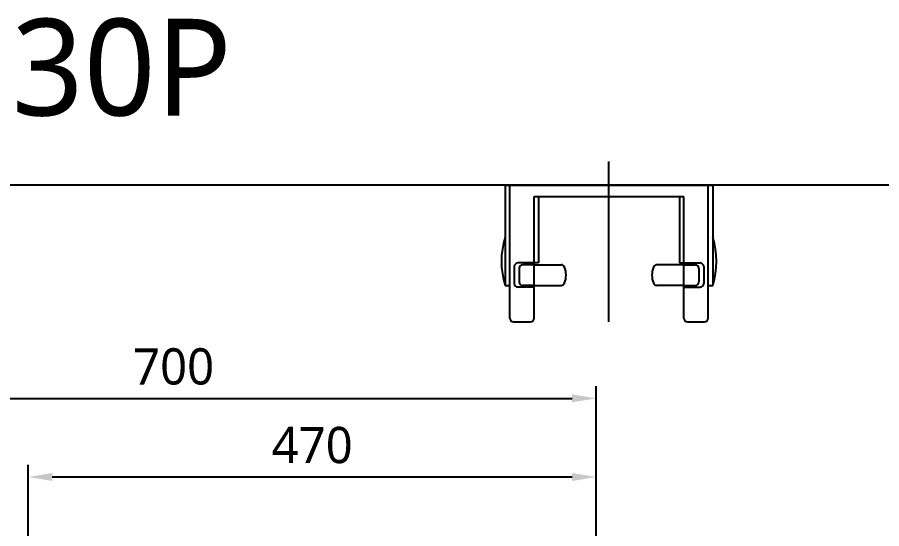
# Model space of a CAD drawing. Extents: x 3056 to 5854, y -58 to 2238.
# Drawn here: x 3610 to 4325, y 1815 to 2238 of the extents above; entities that cross this region are included whole.
import ezdxf

# ---------------------------------------------------------------- set-up
doc = ezdxf.new("R2010")
doc.units = 0
doc.header["$LTSCALE"] = 20
doc.header["$MEASUREMENT"] = 0
doc.layers.get('0').update_dxf_attribs({"linetype": 'CONTINUOUS'})
doc.layers.get('DEFPOINTS').update_dxf_attribs({"linetype": 'CONTINUOUS'})
for name, color, linetype in [('1', 1, 'CONTINUOUS'), ('4', 4, 'CONTINUOUS'), ('6', 6, 'CONTINUOUS')]:
    doc.layers.add(name, color=color, linetype=linetype)
doc.styles.add('GHS', font='romans.shx', dxfattribs={"bigfont": 'whtgtxt.shx'})
doc.styles.get("Standard").update_dxf_attribs({"font": 'NanumGothic.ttf'})
doc.dimstyles.get("Standard").update_dxf_attribs({"dimtxt": 2.7, "dimasz": 2, "dimexe": 2, "dimexo": 1, "dimgap": 1.5, "dimtad": 1, "dimlfac": 10, "dimzin": 0, "dimdsep": 46, "dimtxsty": 'Standard', "dimcen": 0, "dimclrt": 2, "dimadec": 0, "dimazin": 0, "dimtfac": 1, "dimtofl": 0, "dimtmove": 0, "dimatfit": 3, "dimfxl": 0, "dimtolj": 1, "dimtzin": 0, "dimarcsym": 0})

# ---------------------------------------------------------------- blocks, each defined once
blk = doc.blocks.new('*D29')
at = {"color": 3, "lineweight": -2}
for p, q in [((3618.76, 1679.42), (3618.76, 1867.71)), ((4088.85, 1609.02), (4088.85, 1867.71)), ((3638.76, 1857.71), (4068.85, 1857.71))]:
    blk.add_line(p, q, dxfattribs=at)
at = {"color": 3}
for points in [[(3638.76, 1861.04), (3638.76, 1854.37), (3618.76, 1857.71)], [(4068.85, 1861.04), (4068.85, 1854.37), (4088.85, 1857.71)]]:
    blk.add_solid(points, dxfattribs=at)
at = {"layer": 'DEFPOINTS', "color": 0}
for p in [(4088.85, 1857.71), (3618.76, 1674.42), (4088.85, 1604.02)]:
    blk.add_point(p, dxfattribs=at)
at = {"color": 2, "insert": (3853.8, 1883.93), "char_height": 30, "attachment_point": 5}
blk.add_mtext('\\A1;470', dxfattribs=at)
blk = doc.blocks.new('*D30')
at = {"color": 3, "lineweight": -2}
for p, q in [((3389.37, 1802.02), (3389.37, 1932.73)), ((4088.85, 1609.02), (4088.85, 1932.73)), ((3409.37, 1922.73), (4068.85, 1922.73))]:
    blk.add_line(p, q, dxfattribs=at)
at = {"color": 3}
for points in [[(3409.37, 1926.07), (3409.37, 1919.4), (3389.37, 1922.73)], [(4068.85, 1926.07), (4068.85, 1919.4), (4088.85, 1922.73)]]:
    blk.add_solid(points, dxfattribs=at)
at = {"layer": 'DEFPOINTS', "color": 0}
for p in [(4088.85, 1922.73), (3389.37, 1797.02), (4088.85, 1604.02)]:
    blk.add_point(p, dxfattribs=at)
at = {"color": 2, "insert": (3739.11, 1948.96), "char_height": 30, "attachment_point": 5}
blk.add_mtext('\\A1;700', dxfattribs=at)

msp = doc.modelspace()

# ---------------------------------------------------------------- linework, layer by layer
at = {"layer": '1'}
msp.add_line((4099.36524, 1986.0231), (4099.36524, 2118.78176), dxfattribs=at)
at = {"layer": '4'}
for p, q in [((4013.36524, 2099.0231), (4185.36524, 2099.0231)), ((4013.36524, 2099.0231), (4013.36524, 2016.0231)), ((4017.36524, 1989.0231), (4017.36524, 2099.0231)), ((4181.36524, 1989.0231), (4181.36524, 2099.0231)), ((4185.36524, 2099.0231), (4185.36524, 2016.0231)), ((4037.36524, 1989.0231), (4037.36524, 2089.71741)), ((4037.36524, 2089.71741), (4161.36524, 2089.71741)), ((4041.13776, 2089.71741), (4041.13776, 2034.71741)), ((4157.59273, 2089.71741), (4157.59273, 2034.71741)), ((4161.36524, 1989.0231), (4161.36524, 2089.71741)), ((4020.99044, 2031.71741), (4020.99044, 2017.71741)), ((4037.36524, 2034.71741), (4023.99044, 2034.71741)), ((4037.36524, 2033.21741), (4027.99044, 2033.21741)), ((4041.13776, 2034.71741), (4037.36524, 2034.71741)), ((4037.36524, 2033.21741), (4059.82017, 2033.21741)), ((4161.36524, 2033.21741), (4138.91031, 2033.21741)), ((4157.59273, 2034.71741), (4161.36524, 2034.71741)), ((4161.36524, 2034.71741), (4174.74005, 2034.71741)), ((4161.36524, 2033.21741), (4170.74005, 2033.21741)), ((4177.74005, 2031.71741), (4177.74005, 2017.71741)), ((4024.99044, 2030.21741), (4024.99044, 2019.21741)), ((4173.74005, 2030.21741), (4173.74005, 2019.21741)), ((4013.36524, 2016.0231), (4017.36524, 2016.0231)), ((4037.36524, 2014.71741), (4023.99044, 2014.71741)), ((4037.36524, 2016.21741), (4027.99044, 2016.21741)), ((4037.36524, 2016.21741), (4059.82017, 2016.21741)), ((4161.36524, 2016.21741), (4138.91031, 2016.21741)), ((4161.36524, 2016.21741), (4170.74005, 2016.21741)), ((4161.36524, 2014.71741), (4174.74005, 2014.71741)), ((4181.36524, 2016.0231), (4185.36524, 2016.0231)), ((4020.36524, 1986.0231), (4034.36524, 1986.0231)), ((4164.36524, 1986.0231), (4178.36524, 1986.0231))]:
    msp.add_line(p, q, dxfattribs=at)
for centre, radius, start, end in [((4078.5418, 2036.0231), 68.17612, 162.94090658, 197.05909342), ((4120.18869, 2036.0231), 68.17612, 342.94090658, 17.05909342), ((4023.99044, 2031.71741), 3, 90, 180), ((4027.99044, 2030.21741), 3, 90, 180), ((4059.82017, 2030.21741), 3, 20.74302765, 90), ((4138.91031, 2030.21741), 3, 90, 159.25697235), ((4170.74005, 2030.21741), 3, 0, 90), ((4174.74005, 2031.71741), 3, 0, 90), ((4045.29784, 2024.71741), 18.52895, 339.25697235, 20.74302765), ((4153.43265, 2024.71741), 18.52895, 159.25697235, 200.74302765), ((4023.99044, 2017.71741), 3, 180, 270), ((4027.99044, 2019.21741), 3, 180, 270), ((4059.82017, 2019.21741), 3, 270, 339.25697235), ((4138.91031, 2019.21741), 3, 200.74302765, 270), ((4170.74005, 2019.21741), 3, 270, 0), ((4174.74005, 2017.71741), 3, 270, 0), ((4020.36524, 1989.0231), 3, 180, 270), ((4034.36524, 1989.0231), 3, 270, 0), ((4164.36524, 1989.0231), 3, 180, 270), ((4178.36524, 1989.0231), 3, 270, 0)]:
    msp.add_arc(centre, radius, start, end, dxfattribs=at)
at = {"layer": '6'}
msp.add_lwpolyline([(5854.2496, 2099.0231), (3379.36524, 2099.0231), (3379.36524, 194.0231), (5276.76374, 194.0231), (5276.76374, 1204.0231)], dxfattribs=at)

# ---------------------------------------------------------------- texts
at = {"insert": (3380.22357, 2236.68676), "char_height": 80, "width": 851.5184681, "attachment_point": 1, "style": 'GHS'}
msp.add_mtext('{\\fNanumGothic|b0|i0|c0|p50;CC-\\fNanumGothic|b0|i0|c129|p50;730\\fNanumGothic|b0|i0|c0|p50;P}', dxfattribs=at)

# ---------------------------------------------------------------- dimensions: what is measured, and where the dimension line sits
dim = msp.add_linear_dim(base=(4088.84524, 1922.73263), p1=(3389.36524, 1797.0231), p2=(4088.84524, 1604.02309), text='700', dimstyle='Standard', override={"dimtxt": 30, "dimasz": 20, "dimexe": 10, "dimexo": 5, "dimgap": 10, "dimdec": 4, "dimlfac": 1, "dimrnd": 0.5, "dimzin": 8, "dimclrd": 3, "dimclre": 3, "dimtdec": 4})
dim.commit()
dim.dimension.update_dxf_attribs({"geometry": '*D30', "text_midpoint": (3739.10524, 1948.95581)})
dim = msp.add_linear_dim(base=(4088.84524, 1857.70821), p1=(3618.76124, 1674.4231), p2=(4088.84524, 1604.02309), dimstyle='Standard', override={"dimtxt": 30, "dimasz": 20, "dimexe": 10, "dimexo": 5, "dimgap": 10, "dimdec": 4, "dimlfac": 1, "dimrnd": 0.5, "dimzin": 8, "dimclrd": 3, "dimclre": 3, "dimtdec": 4})
dim.commit()
dim.dimension.update_dxf_attribs({"geometry": '*D29', "text_midpoint": (3853.80324, 1883.93138)})

doc.saveas('drawing.dxf')
